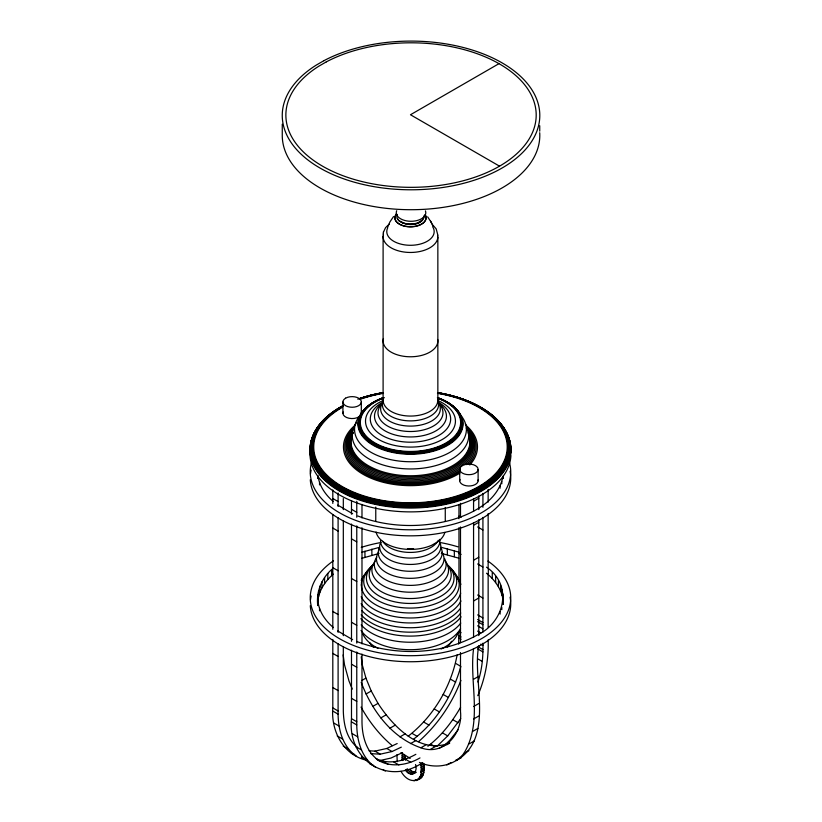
<?xml version="1.0" encoding="UTF-8"?>
<svg xmlns="http://www.w3.org/2000/svg" width="822" height="822" viewBox="0 0 822 822"><rect width="100%" height="100%" fill="white"/><g stroke="black" fill="none" stroke-linecap="round" stroke-linejoin="round"><path stroke-width="1.23" d="M361.351 757.216L366.633 760.268C343.134 755.017 330.824 730.655 332.807 707.917L332.807 639.434M356.625 756.281C341.88 746.438 337.729 727.676 338.099 710.968L338.099 643.749M422.395 762.795C387.285 786.428 347.131 759.795 351.487 718.695L351.487 650.212M375.294 767.07C360.56 757.216 356.409 738.454 356.769 721.747L356.769 651.99M410.908 224.427L417.422 223.152L422.22 220.378L417.401 223.327L409.192 224.396L402.821 223.07L399.215 220.984L397.632 219.042L398.321 219.947M317.775 478.507L317.816 476.267M317.837 595.025L317.754 605.547C315.987 591.285 322.09 576.952 333.383 568.115M458.645 644.088L458.964 631.502L461.07 632.724M477.931 682.034C482.124 669.57 483.264 656.275 482.925 643.174M400.992 771.324C409.438 786.469 425.426 782.205 420.772 763.844M417.668 779.862C424.697 777.787 424.471 769.639 424.029 763.792L420.772 765.672M419.436 762.384C434.119 769.022 453.333 766.834 463.69 753.62C483.192 722.487 469.146 682.969 473.564 648.753M456.128 760.71C495.419 737.909 471.787 680.513 478.794 645.732M486.511 567.19C513.36 585.161 504.503 622.408 477.469 634.903C441.065 655.196 395.31 656.203 356.748 641.489M383.432 232.143L385.569 227.643L389.268 224.057M317.837 601.057C318.895 590.371 325.317 580.928 333.383 574.146M383.103 234.126L383.494 231.763M396.995 215.138C397.714 213.237 395.978 218.241 397.663 219.227M408.215 736.183C433.584 716.352 451.288 686.555 457.124 654.918M357.827 515.99C387.871 527.549 421.727 528.32 452.614 519.648C473.791 513.236 497.968 500.547 502.869 476.955M413.497 739.235C436.944 721.284 452.84 694.59 460.854 666.406L455.573 663.354M460.906 680.38C451.946 703.796 437.407 725.076 418.552 741.649M387.768 227.006L389.895 221.94L393.533 216.566M477.788 695.669C485.309 678.109 488.854 658.967 488.145 639.876M396.266 214.912L396.738 214.09M427.861 746.273C441.414 735.865 452.069 722.045 460.567 707.31M436.944 746.366L447.713 735.906L460.731 718.634M458.224 729.659L449.901 740.129L443.561 746.284M422.2 220.563L423.926 217.799L424.06 215.631M361.187 682.301C371.77 710.342 391.621 737.663 420.895 747.794C443.633 756.271 462.981 733.44 460.495 711.708L460.495 652.565M407.527 768.837L405.359 770.091C410.291 777.828 418.377 772.988 415.552 764.532M498.964 63.664L410.476 114.751L499.529 166.167M473.564 501.245L478.794 498.224M473.564 525.289L478.794 522.268M473.564 560.255L478.794 557.234M473.564 601.005L478.794 597.984M361.752 680.524L365.934 678.109L362.327 665.039L361.228 656.85M366.006 694.025L371.236 691.004L365.934 678.109M372.787 706.406L378.017 703.385C392.68 725.98 420.176 755.028 449.634 742.883M380.833 717.914L386.063 714.893M473.564 679.28L478.794 676.259M389.957 728.189L395.187 725.168M399.944 736.882L405.174 733.861M473.564 706.54L478.794 703.519M410.558 743.612L415.788 740.601M402.153 755.747L404.321 754.504M402.153 757.504L405.4 755.624L405.421 760.237M420.895 747.794L426.125 744.773M402.153 759.168L405.4 757.288M473.564 719.024L478.794 716.003M405.4 758.675L402.153 760.556L402.153 753.096M430.471 749.325L435.701 746.304M439.092 748.328L444.322 745.307M446.531 744.927L449.665 743.119M472.65 731.457L477.88 728.436M406.51 771.406L409.767 769.526L412.377 771.509L416.014 772.156L412.767 774.036M420.772 764.213L422.94 762.96M407.774 772.516L411.031 770.635M409.12 773.389L412.377 771.509M420.772 767.378L424.029 765.498M410.445 773.934L413.692 772.053M411.668 774.149L414.915 772.269M420.772 769.115L424.029 767.234M413.723 773.625L415.891 772.372M420.772 770.666L424.029 768.786M420.772 771.817L424.029 769.947M469.29 743.818L474.52 740.797M420.772 772.372L424.029 770.491M420.628 774.499L423.875 772.629M420.032 776.759L423.279 774.879M414.062 780.9L416.23 779.646M419.035 778.557L422.282 776.677M416.004 780.653L420.926 777.982M463.69 753.62L468.92 750.599M446.839 764.953L451.021 762.539M369.047 750.794L374.966 751.123L386.782 748.472L397.19 743.54M370.773 753.651L380.247 754.175L392.073 751.524L401.311 747.136M402.564 752.562L391.056 758.028L379.384 760.648M376.075 758.572C388.816 765.148 404.013 760.936 415.86 754.319M376.938 759.487C390.039 768.046 407.054 765.457 419.991 757.915M455.552 760.34L461.358 757.689M361.639 552.343L379.065 547.421L379.065 549.836M361.639 558.374L379.065 553.463M399.215 220.984L404.28 223.389L410.908 224.242M441.301 547.318L458.799 552.137M441.301 553.36L458.799 558.169M351.343 753.229L354.672 754.565M370.013 764.018L373.352 765.344M352.648 513.75L337.719 505.078M352.648 639.66L337.719 630.988M458.964 516.165L461.07 517.387M477.633 526.943L482.925 529.995M458.964 553.196L461.07 554.408M477.633 563.974L482.925 567.026M332.807 498.512L338.099 501.564M351.487 509.291L356.769 512.342M477.633 595.015L482.925 598.067M332.807 528.053L338.099 531.104M351.487 538.842L356.769 541.883M477.633 614.897L482.925 617.949M477.633 619.531L482.925 622.583M477.633 621.668L482.925 624.72M477.633 625.799L482.925 628.851M477.633 631.132L480.808 632.961M480.808 644.119L482.925 645.332M458.964 635.755L461.07 636.978M477.633 646.534L482.925 649.586M458.964 638.078L461.07 639.3M477.633 648.856L482.925 651.908M332.807 567.694L338.099 570.745M351.487 578.483L356.769 581.534M478.188 659.08L482.411 661.525M450.384 679.106L455.676 682.157M332.807 611.476L338.099 614.527M351.487 622.254L356.769 625.306M443.171 694.456L448.452 697.508M434.201 708.934L439.493 711.986M452.881 719.723L458.162 722.774M332.807 653.408L338.099 656.459M351.487 664.197L356.769 667.248M423.751 722.076L429.033 725.127M442.431 732.864L447.713 735.906M332.807 687.552L338.099 690.593M351.487 698.33L356.769 701.382M412.089 733.399L417.381 736.45M430.769 744.187L434.992 746.623M332.807 707.917L338.099 710.968M351.487 718.695L356.769 721.747M332.807 711.092L338.099 714.133M351.487 721.87L356.769 724.922M386.782 748.472L392.073 751.524M405.462 759.261L410.743 762.313M333.67 722.939L338.952 725.98M352.34 733.717L357.621 736.769M374.966 751.123L380.247 754.175M393.635 761.912L398.927 764.953M382.98 761.316L388.261 764.368M337.205 735.926L342.486 738.968M355.875 746.705L361.156 749.756M343.195 746.078L348.477 749.13M361.865 756.857L367.146 759.908M383.196 769.834L385.313 771.046M401.033 752.603L410.199 758.418M486.511 573.222C495.943 580.764 503.454 591.974 503.28 604.427L503.28 598.385M392.217 745.646C379.497 734.991 369.088 721.582 361.053 707.095M379.055 760.699C366.376 752.253 362.112 736.42 361.988 721.942L361.988 654.086M357.56 747.445C346.565 739.091 343.688 724.244 343.319 711.164L343.319 647.12M333.167 501.441C325.553 494.906 319.234 486.008 318.042 475.835M333.167 627.35C324.926 620.363 318.433 610.53 317.754 599.505M432.68 224.848L436.184 228.886L437.849 235.113M427.666 216.854L431.19 222.3M371.236 691.004L378.017 703.385M431.386 222.7L432.917 226.184M430.636 221.2L431.961 223.831M352.309 689.113L349.001 681.058L344.49 664.751L343.164 654.867M397.242 761.696L396.923 754.658M503.156 476.267L503.28 478.507L503.28 476.102M539.735 125.745L539.735 131.16M503.033 593.905L503.033 599.937M502.139 589.446L502.139 595.477M501.81 481.404L501.81 483.819M501.81 607.314L501.81 609.729M500.598 585.048L500.598 591.08M500.115 485.781L500.115 488.196M500.115 611.691L500.115 614.106M498.43 580.743L498.43 586.774M495.645 576.551L495.645 582.582M492.265 572.513L492.265 578.544M488.309 568.649L488.309 574.681M488.145 489.439L488.145 502.15M488.145 513.565L488.145 567.416M488.145 573.653L488.145 627.258M482.925 493.436L482.925 507.297M482.925 517.387L482.925 632.056M478.794 495.923L478.794 509.609M478.794 519.74L478.794 635.601M478.116 469.537L478.116 480.849M473.564 498.933L473.564 511.366M473.564 522.761L473.564 637.369M460.495 503.3L460.495 517.069M460.495 526.974L460.495 642.701M459.724 469.434L459.724 480.747M458.964 504.821L458.964 518.723M458.964 527.652L458.964 580.517M454.34 550.617L454.34 556.648M447.343 548.664L447.343 554.696M445.267 507.462L445.267 521.487M437.849 237.147L437.849 400.746M383.103 236.161L383.103 399.749M375.767 507.04L375.767 521.066M371.873 549.117L371.873 555.158M364.947 551.151L364.947 557.193M361.988 504.431L361.988 517.952M361.988 527.796L361.988 643.924M361.32 402.112L361.32 413.425M356.769 501.307L356.769 517.264M356.769 525.885L356.769 643.102M351.487 500.711L351.487 514.212M351.487 524.066L351.487 641.314M343.319 498.543L343.319 509.63M343.319 520.706L343.319 635.683M342.928 401.999L342.928 413.312M338.099 492.984L338.099 506.486M338.099 517.562L338.099 632.313M332.807 489.933L332.807 503.434M332.807 514.51L332.807 629.262M331.636 569.595L331.636 575.636M327.824 573.509L327.824 579.541M324.587 577.589L324.587 583.62M321.957 581.812L321.957 587.843M319.943 586.137L319.943 592.179M319.542 482.504L319.542 484.918M319.542 608.414L319.542 610.828M318.566 590.556L318.566 596.587M317.754 476.01L317.754 478.425M282.265 124.194L282.265 136.154A128.777 74.35 0 0 0 414 209.692A128.777 74.35 0 0 0 539.715 132.722M465.889 425.221A67.003 38.685 0 0 1 469.783 464.964M459.796 473.153A67.003 38.685 0 0 1 368.533 477.13A67.003 38.685 0 0 1 355.536 424.82M437.787 398.002A52.546 30.332 0 0 1 450.322 443.695A52.546 30.332 0 0 1 370.198 443.407A52.546 30.332 0 0 1 383.73 397.807M437.602 397.776A52.187 30.137 0 0 1 450.055 443.161A52.187 30.137 0 0 1 370.475 442.873A52.187 30.137 0 0 1 383.905 397.581M437.386 397.632A51.755 29.88 0 0 1 450.004 442.452A51.755 29.88 0 0 1 371.359 442.739A51.755 29.88 0 0 1 383.021 397.838M439.287 398.393A51.262 29.602 0 0 1 448.504 442.729A51.262 29.602 0 0 1 371.184 441.887A51.262 29.602 0 0 1 383.278 397.786M438.989 398.434A50.717 29.284 0 0 1 448.093 442.298A50.717 29.284 0 0 1 371.595 441.455A50.717 29.284 0 0 1 383.566 397.827M438.66 398.567A50.142 28.945 0 0 1 447.671 441.928A50.142 28.945 0 0 1 372.047 441.095A50.142 28.945 0 0 1 383.874 397.971M438.034 400.622A44.963 25.955 0 0 1 443.572 438.701A44.963 25.955 0 0 1 377.38 438.701A44.963 25.955 0 0 1 382.918 400.622M437.982 402.081A40.186 23.201 0 0 1 439.482 435.054A40.186 23.201 0 0 1 382.364 435.578A40.186 23.201 0 0 1 382.055 402.595M437.458 402.441A35.973 20.776 0 0 1 435.917 430.862A35.973 20.776 0 0 1 386.679 431.756A35.973 20.776 0 0 1 382.045 403.438M491.71 415.357A100.418 57.972 0 0 1 481.26 490.549A100.418 57.972 0 0 1 350.963 496.128A100.418 57.972 0 0 1 321.423 422.652M324.043 419.929A100.418 57.972 0 0 1 325.697 418.377M327.423 416.846A100.418 57.972 0 0 1 334.122 411.781M337.277 409.746A100.418 57.972 0 0 1 339.476 408.442M480.983 408.154A100.418 57.972 0 0 1 483.911 409.901M486.83 411.781A100.418 57.972 0 0 1 489.82 413.908M499.755 422.59A100.202 57.848 0 0 1 468.519 496.005A100.202 57.848 0 0 1 338.161 488.895A100.202 57.848 0 0 1 331.307 413.404M332.273 412.685A100.202 57.848 0 0 1 338.52 408.596M339.63 407.948A100.202 57.848 0 0 1 342.651 406.274M359.471 399.06A100.202 57.848 0 0 1 369.53 396.06M370.681 395.762A100.202 57.848 0 0 1 376.538 394.426M440.839 393.728A100.202 57.848 0 0 1 443.233 394.19M445.596 394.673A100.202 57.848 0 0 1 455.963 397.314M457.207 397.684A100.202 57.848 0 0 1 465.632 400.561M466.793 401.013A100.202 57.848 0 0 1 498.923 421.676M445.473 394.334A99.852 57.643 0 0 1 497.402 476.698A99.852 57.643 0 0 1 348.405 493.477A99.852 57.643 0 0 1 342.887 405.893M359.646 398.711A99.852 57.643 0 0 1 382.62 392.967M438.332 392.967A99.852 57.643 0 0 1 444.301 394.087M438.208 392.762A99.39 57.376 0 0 1 499.344 473.554A99.39 57.376 0 0 1 350.665 493.693A99.39 57.376 0 0 1 343.206 405.626M359.882 398.475A99.39 57.376 0 0 1 382.744 392.762M438.044 392.7A98.815 57.047 0 0 1 499.036 472.794A98.815 57.047 0 0 1 351.744 493.364A98.815 57.047 0 0 1 342.579 406.037M357.817 399.204A98.815 57.047 0 0 1 382.908 392.7M437.869 392.772A98.167 56.677 0 0 1 498.461 472.342A98.167 56.677 0 0 1 352.135 492.779A98.167 56.677 0 0 1 343.021 406.017M360.498 398.413A98.167 56.677 0 0 1 383.083 392.772M437.664 392.988A97.458 56.266 0 0 1 497.824 471.982A97.458 56.266 0 0 1 352.546 492.275A97.458 56.266 0 0 1 343.504 406.14M360.868 398.588A97.458 56.266 0 0 1 383.288 392.988M437.458 393.337A96.729 55.845 0 0 1 497.567 471.273A96.729 55.845 0 0 1 354.446 492.491A96.729 55.845 0 0 1 342.075 407.476M361.238 398.896A96.729 55.845 0 0 1 383.494 393.337M466.536 427.173A65.626 37.884 0 0 1 468.561 464.481M459.704 471.92A65.626 37.884 0 0 1 371.904 477.51A65.626 37.884 0 0 1 353.994 427.574M466.218 428.067A64.28 37.113 0 0 1 466.608 464.636M460.269 470.03A64.28 37.113 0 0 1 375.017 477.51A64.28 37.113 0 0 1 353.573 429.29M460.31 414.781A55.927 32.294 0 0 1 408.719 461.717A55.927 32.294 0 0 1 362.338 413.004M439.421 404.239A32.479 18.752 0 0 1 409.459 431.499A32.479 18.752 0 0 1 382.518 403.212M467.348 430.338A63.047 36.394 0 0 1 464.738 464.574M460.289 468.355A63.047 36.394 0 0 1 378.387 477.377A63.047 36.394 0 0 1 352.617 431.591M468.756 433.245A61.938 35.757 0 0 1 409.5 481.117A61.938 35.757 0 0 1 352.885 432.197M467.872 432.588A61.003 35.223 0 0 1 410.476 479.75A61.003 35.223 0 0 1 353.08 432.588M465.303 423.905A58.27 33.64 0 0 1 409.562 468.941A58.27 33.64 0 0 1 356.296 422.919M505.016 430.379A100.49 58.013 0 0 1 407.322 508.017A100.49 58.013 0 0 1 318.258 426.988M491.772 415.932A100.49 58.013 0 0 1 495.563 419.158M500.012 423.69A100.49 58.013 0 0 1 501.584 425.56M468.365 433.862A60.283 34.801 0 0 1 411.421 478.363A60.283 34.801 0 0 1 352.093 434.91M468.817 434.982A59.78 34.514 0 0 1 408.596 476.996A59.78 34.514 0 0 1 353.07 432.875M468.941 434.951A59.523 34.37 0 0 1 408.606 475.743A59.523 34.37 0 0 1 352.823 432.845M438.547 403.037A29.839 17.221 0 0 1 411.411 426.084A29.839 17.221 0 0 1 381.829 404.064M437.921 401.115A28.112 16.235 0 0 1 409.592 420.874A28.112 16.235 0 0 1 383.473 400.129M437.736 398.762A27.383 15.813 0 0 1 409.613 416.055A27.383 15.813 0 0 1 383.432 397.776M437.736 339.486A27.383 15.813 0 0 1 409.613 356.769A27.383 15.813 0 0 1 383.432 338.5M510.914 455.686A100.49 58.013 0 0 1 407.322 511.849A100.49 58.013 0 0 1 310.038 452.038M510.513 448.401A100.49 58.013 0 0 1 510.914 452.038M432.773 226.975A23.694 13.686 0 0 1 411.216 245.285A23.694 13.686 0 0 1 387.717 227.797M437.736 235.164A27.383 15.813 0 0 1 409.613 252.457A27.383 15.813 0 0 1 383.432 234.178M425.159 214.614A15.608 9.011 0 0 1 409.983 226.677A15.608 9.011 0 0 1 396.153 214.09M425.159 214.819A15.608 9.011 0 0 1 411.945 226.841A15.608 9.011 0 0 1 395.053 216.463M395.485 215.364A15.608 9.011 0 0 1 396.153 214.295M438.332 540.239A29.273 16.902 0 0 1 411.144 552.415A29.273 16.902 0 0 1 382.682 541.256M439.76 539.345A29.674 17.128 0 0 1 411.154 558.076A29.674 17.128 0 0 1 380.565 540.414M440.078 542.931A30.589 17.663 0 0 1 411.185 564.437A30.589 17.663 0 0 1 380.011 544.02M441.435 548.788A31.976 18.464 0 0 1 409.222 571.269A31.976 18.464 0 0 1 379.517 547.658M442 552.23A33.764 19.492 0 0 1 409.87 578.328A33.764 19.492 0 0 1 378.695 551.85M444.486 558.457A35.901 20.725 0 0 1 409.099 585.377A35.901 20.725 0 0 1 376.702 557.224M445.072 560.851A38.326 22.132 0 0 1 410.63 592.2A38.326 22.132 0 0 1 375.048 561.282M446.736 564.118A40.987 23.663 0 0 1 409.798 598.529A40.987 23.663 0 0 1 374.102 563.687M446.459 563.943A43.813 25.297 0 0 1 439.195 597.132A43.813 25.297 0 0 1 381.254 597.132A43.813 25.297 0 0 1 373.989 563.943M448.689 566.132A46.505 26.849 0 0 1 440.243 601.735A46.505 26.849 0 0 1 378.038 600.605A46.505 26.849 0 0 1 373.476 564.776M450.703 568.834A48.94 28.256 0 0 1 426.803 611.301A48.94 28.256 0 0 1 361.495 587.381M361.351 586.199A48.94 28.256 0 0 1 361.3 583.826M361.413 582.644A48.94 28.256 0 0 1 369.746 568.834M460.669 593.114A51.067 29.489 0 0 1 413.435 617.928A51.067 29.489 0 0 1 361.177 596.731M361.177 580.27A51.067 29.489 0 0 1 366.263 573.489M454.186 573.489A51.067 29.489 0 0 1 460.823 584.504M460.957 600.964A52.834 30.506 0 0 1 412.716 622.922A52.834 30.506 0 0 1 361.105 603.687M457.299 578.606A52.834 30.506 0 0 1 459.93 582.12M459.94 608.886A54.17 31.277 0 0 1 411.925 627.72A54.17 31.277 0 0 1 361.957 610.664M460.741 613.017A55.043 31.781 0 0 1 411.956 632.159A55.043 31.781 0 0 1 361.177 614.815M461.05 616.829A55.382 31.976 0 0 1 411.966 636.084A55.382 31.976 0 0 1 360.879 618.647M460.752 623.076A55.053 31.781 0 0 1 411.956 642.218A55.053 31.781 0 0 1 361.166 624.884M460.536 628.604A52.906 30.548 0 0 1 411.884 649.688A52.906 30.548 0 0 1 361.033 630.412M458.07 632.755A48.806 28.174 0 0 1 441.095 649.01M377.945 648.322A48.806 28.174 0 0 1 362.594 633.33M413.589 548.716A29.243 16.882 0 0 1 407.476 548.747M451.504 641.263A42.98 24.814 0 0 1 447.219 646.965M373.691 647.417A42.98 24.814 0 0 1 369.787 642.742M361.238 412.541A9.196 5.312 0 0 1 361.269 413.867M360.406 415.572A9.196 5.312 0 0 1 349.011 418.254A9.196 5.312 0 0 1 343.195 411.986M478.034 479.966A9.196 5.312 0 0 1 468.437 485.987A9.196 5.312 0 0 1 459.981 479.421M444.846 532.481A34.76 20.067 0 0 1 437.982 541.647L431.817 545.202A34.76 20.067 0 0 1 376.065 532.07M487.96 561.087A100.253 57.879 0 0 1 478.866 640.153A100.253 57.879 0 0 1 341.613 639.876A100.253 57.879 0 0 1 333.475 560.779M361.279 547.401A100.253 57.879 0 0 1 381.089 542.499M440.191 542.541A100.253 57.879 0 0 1 457.864 546.815M510.082 597.214A100.253 57.879 0 0 1 417.833 661.587A100.253 57.879 0 0 1 310.295 605.68M310.511 599.628A100.253 57.879 0 0 1 311.168 596.012M509.506 462.858A100.253 57.879 0 0 1 409.448 529.789A100.253 57.879 0 0 1 311.826 461.666M510.082 471.294A100.253 57.879 0 0 1 417.833 535.677A100.253 57.879 0 0 1 310.295 479.771M310.511 473.708A100.253 57.879 0 0 1 311.168 470.092M423.001 218.169A12.011 6.936 0 0 1 422.888 218.744M422.693 219.31A12.011 6.936 0 0 1 422.046 220.419M421.614 220.933A12.011 6.936 0 0 1 419.867 222.351L419.158 222.762A12.011 6.936 0 0 1 402.02 222.248M401.383 221.796A12.011 6.936 0 0 1 400.817 221.313M425.436 210.894A14.765 8.528 0 0 1 410.866 221.282A14.765 8.528 0 0 1 396.687 210.73M345.569 398.156L345.353 398.351A9.196 5.312 0 0 0 349.874 407.096A9.196 5.312 0 0 0 361.043 400.643A9.196 5.312 0 0 0 345.898 398.033L345.569 398.156M462.354 465.591L462.149 465.776A9.196 5.312 0 0 0 466.66 474.52A9.196 5.312 0 0 0 477.839 468.067A9.196 5.312 0 0 0 462.694 465.468L462.354 465.591M323.858 60.715L316.244 65.113A128.777 74.35 0 0 0 379.435 187.519A128.777 74.35 0 0 0 535.862 97.201A128.777 74.35 0 0 0 323.858 60.715M326.303 61.886L318.905 66.15A125.16 72.264 0 0 0 380.319 185.125A125.16 72.264 0 0 0 532.368 97.345A125.16 72.264 0 0 0 326.303 61.886"/></g></svg>
